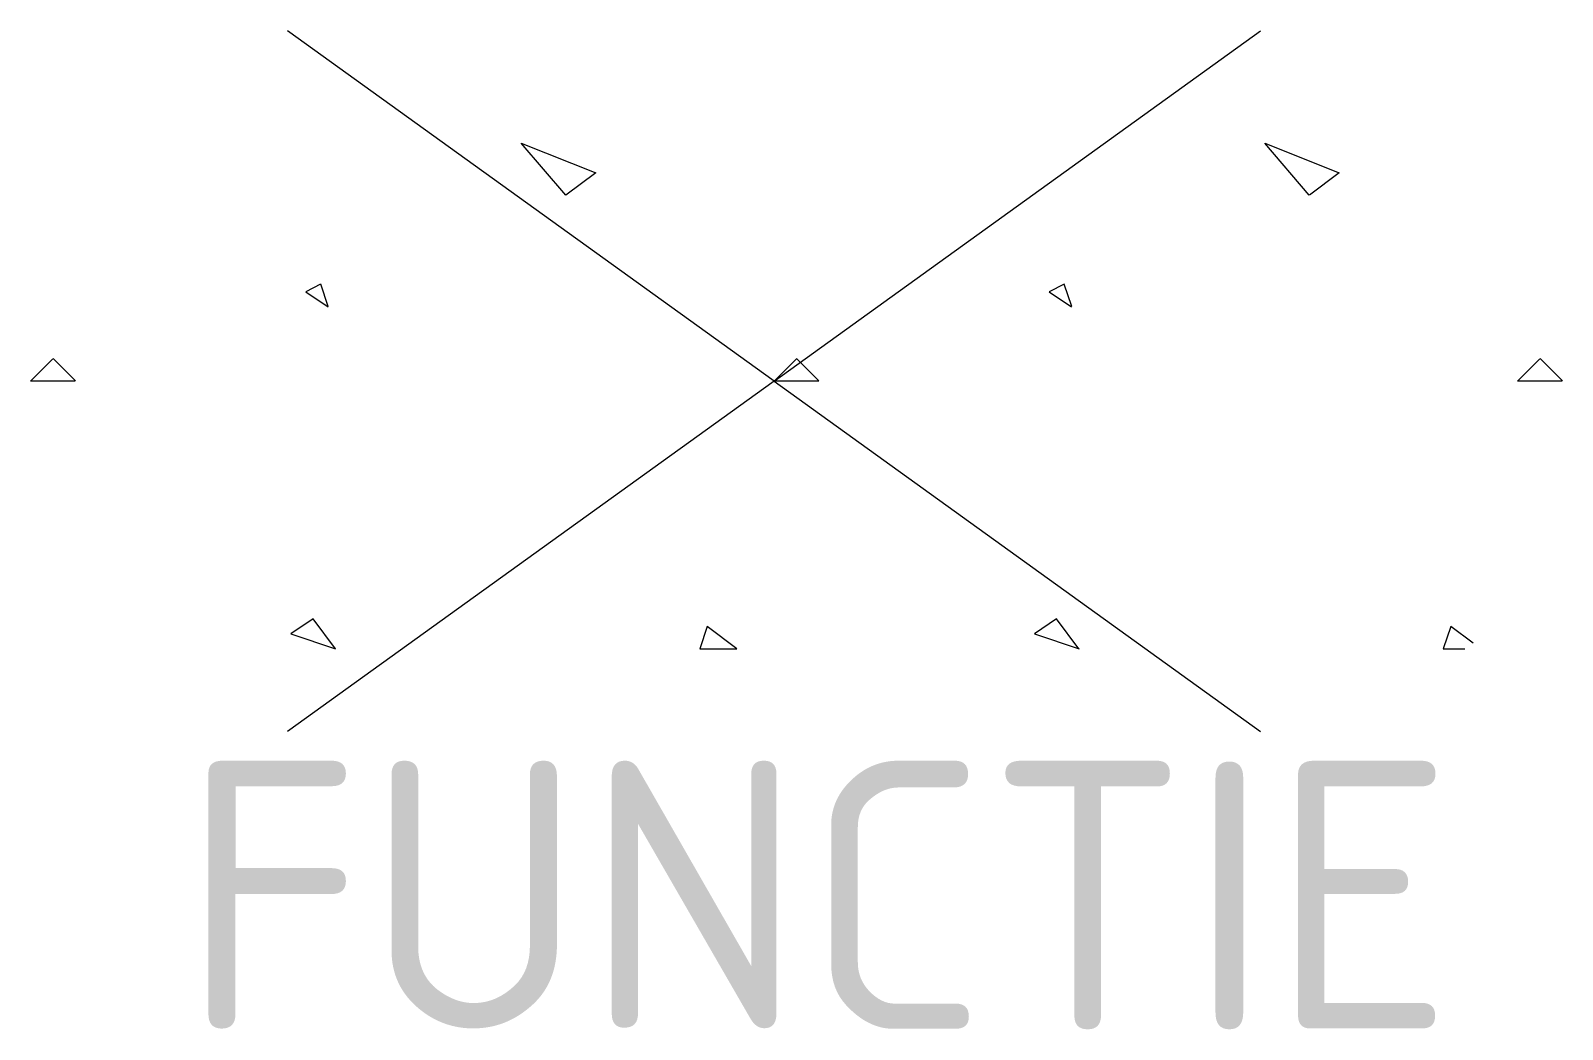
# Model space of a CAD drawing. Extents: x -5.2 to 5.1, y -4.4 to 2.3.
import ezdxf
from ezdxf.enums import TextEntityAlignment as Align

# ---------------------------------------------------------------- set-up
doc = ezdxf.new("R2010")
doc.units = 0
doc.styles.add('NLCS-ISO', font='NLCS-ISO.ttf')

msp = doc.modelspace()

# ---------------------------------------------------------------- linework, layer by layer
at = {"ltscale": 0.1}
for p, q in [((-0.196, -0.037), (-3.468, 2.319)), ((-0.196, -0.037), (3.076, 2.319)), ((-1.597, 1.212), (-1.897, 1.562)), ((-1.896, 1.563), (-1.396, 1.363)), ((3.403, 1.212), (3.103, 1.562)), ((3.104, 1.563), (3.604, 1.363)), ((-1.396, 1.364), (-1.596, 1.214)), ((3.604, 1.364), (3.404, 1.214)), ((-3.246, 0.614), (-3.346, 0.564)), ((-3.346, 0.563), (-3.196, 0.463)), ((-3.195, 0.465), (-3.245, 0.615)), ((1.754, 0.614), (1.654, 0.564)), ((1.654, 0.563), (1.804, 0.463)), ((1.805, 0.465), (1.755, 0.615)), ((-5.046, 0.113), (-5.196, -0.037)), ((-4.895, -0.036), (-5.045, 0.114)), ((-0.046, 0.113), (-0.196, -0.037)), ((0.105, -0.036), (-0.045, 0.114)), ((4.954, 0.113), (4.804, -0.037)), ((5.105, -0.036), (4.955, 0.114)), ((-5.196, -0.036), (-4.896, -0.036)), ((-0.196, -0.037), (-3.468, -2.392)), ((-0.196, -0.036), (0.104, -0.036)), ((-0.196, -0.037), (3.076, -2.392)), ((4.804, -0.036), (5.104, -0.036)), ((-3.296, -1.636), (-3.446, -1.736)), ((-3.146, -1.836), (-3.296, -1.636)), ((1.704, -1.636), (1.554, -1.736)), ((1.854, -1.836), (1.704, -1.636)), ((-3.445, -1.736), (-3.145, -1.836)), ((-0.646, -1.687), (-0.696, -1.837)), ((-0.446, -1.836), (-0.646, -1.686)), ((1.555, -1.736), (1.855, -1.836)), ((4.354, -1.687), (4.304, -1.837)), ((4.505, -1.799), (4.354, -1.686)), ((-0.696, -1.836), (-0.446, -1.836)), ((4.304, -1.836), (4.45, -1.836))]:
    msp.add_line(p, q, dxfattribs=at)

# ---------------------------------------------------------------- texts
at = {"style": 'NLCS-ISO', "flags": 1}
msp.add_attdef('FUNCTIE', text='', height=1.8, dxfattribs=at).set_placement((0.095, -3.495), align=Align.MIDDLE_CENTER)

doc.saveas('drawing.dxf')
